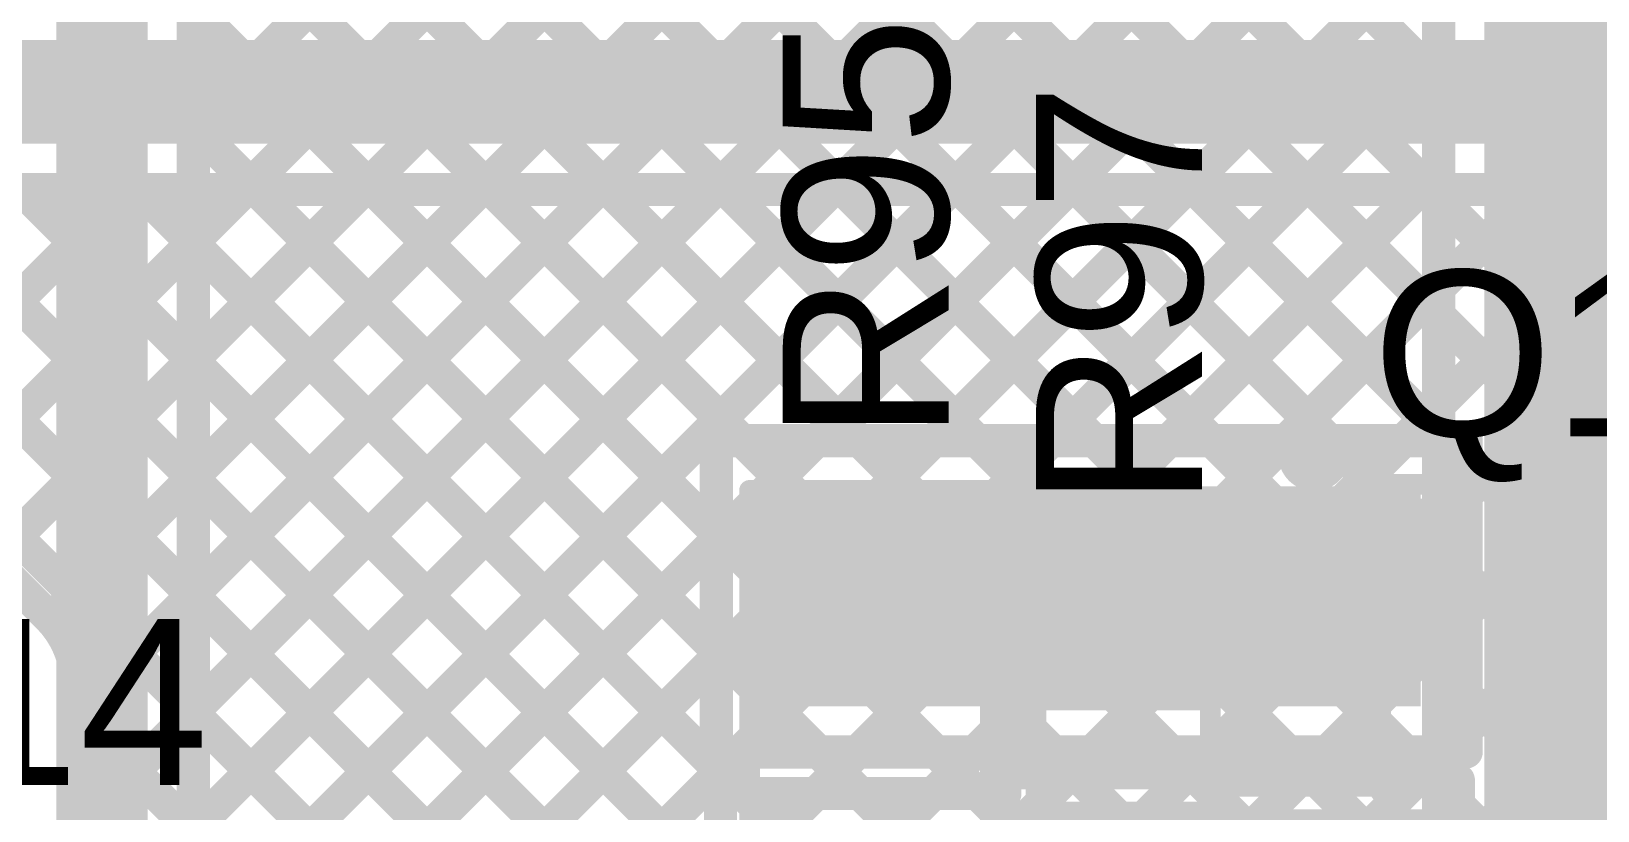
# Model space of a CAD drawing. Header units: millimetres. Extents: x 0 to 214, y 0 to 214.
# Drawn here: x 4.93 to 5.3073, y 1.3358 to 1.5236 of the extents above; entities that cross this region are included whole.
import ezdxf

# ---------------------------------------------------------------- set-up
doc = ezdxf.new("R2010")
doc.units = ezdxf.units.MM
doc.header["$MEASUREMENT"] = 0
for name, color, linetype in [('BottomLayer', 5, 'Continuous'), ('TopLayer', 1, 'Continuous'), ('TopOverlay', 2, 'Continuous'), ('TopPaste', 8, 'Continuous'), ('TopSolder', 216, 'Continuous')]:
    doc.layers.add(name, color=color, linetype=linetype)
doc.styles.add('Arial', font='', dxfattribs={"height": 0.2})
doc.styles.get('Arial').set_extended_font_data('Arial')

# ---------------------------------------------------------------- blocks, each defined once
blk = doc.blocks.new('RES_0603_43')
at = {"layer": 'TopLayer'}
for points in [[(-0.015, 0.0175), (-0.015, -0.0175), (-0.045, -0.0175), (-0.045, 0.0175)], [(0.045, 0.0175), (0.045, -0.0175), (0.015, -0.0175), (0.015, 0.0175)]]:
    blk.add_hatch(color=1, dxfattribs=at).paths.add_polyline_path(points)
at = {"layer": 'TopPaste'}
for points in [[(-0.015, 0.0175), (-0.015, -0.0175), (-0.045, -0.0175), (-0.045, 0.0175)], [(0.045, 0.0175), (0.045, -0.0175), (0.015, -0.0175), (0.015, 0.0175)]]:
    blk.add_hatch(color=8, dxfattribs=at).paths.add_polyline_path(points)
at = {"layer": 'TopSolder'}
for points in [[(-0.011, 0.0215), (-0.011, -0.0215), (-0.049, -0.0215), (-0.049, 0.0215)], [(0.049, 0.0215), (0.049, -0.0215), (0.011, -0.0215), (0.011, 0.0215)]]:
    blk.add_hatch(color=216, dxfattribs=at).paths.add_polyline_path(points)
at = {"layer": 'TopOverlay', "const_width": 0.005}
for points in [[(-0.049, -0.021), (-0.049, 0.021)], [(0.049, 0.021), (-0.049, 0.021)], [(0.049, -0.021), (0.049, 0.021)], [(0.049, -0.021), (-0.049, -0.021)]]:
    blk.add_lwpolyline(points, dxfattribs=at)
at = {"layer": 'TopOverlay', "const_width": 0.0025}
for points in [[(-0.05025, 0.021, 1), (-0.04775, 0.021, 1)], [(-0.05025, 0.021, 1), (-0.04775, 0.021, 1)], [(0.04775, 0.021, 1), (0.05025, 0.021, 1)], [(0.04775, 0.021, 1), (0.05025, 0.021, 1)], [(-0.05025, -0.021, 1), (-0.04775, -0.021, 1)], [(-0.05025, -0.021, 1), (-0.04775, -0.021, 1)], [(0.04775, -0.021, 1), (0.05025, -0.021, 1)], [(0.04775, -0.021, 1), (0.05025, -0.021, 1)]]:
    blk.add_lwpolyline(points, format="xyb", close=True, dxfattribs=at)
blk = doc.blocks.new('RES_0805_45')
at = {"layer": 'TopLayer'}
for points in [[(-0.06, 0.025), (-0.02, 0.025), (-0.02, -0.025), (-0.06, -0.025)], [(0.02, 0.025), (0.06, 0.025), (0.06, -0.025), (0.02, -0.025)]]:
    blk.add_hatch(color=1, dxfattribs=at).paths.add_polyline_path(points)
at = {"layer": 'TopPaste'}
for points in [[(-0.06, 0.025), (-0.02, 0.025), (-0.02, -0.025), (-0.06, -0.025)], [(0.02, 0.025), (0.06, 0.025), (0.06, -0.025), (0.02, -0.025)]]:
    blk.add_hatch(color=8, dxfattribs=at).paths.add_polyline_path(points)
at = {"layer": 'TopSolder'}
for points in [[(-0.064, 0.029), (-0.016, 0.029), (-0.016, -0.029), (-0.064, -0.029)], [(0.016, 0.029), (0.064, 0.029), (0.064, -0.029), (0.016, -0.029)]]:
    blk.add_hatch(color=216, dxfattribs=at).paths.add_polyline_path(points)
at = {"layer": 'TopOverlay', "const_width": 0.005}
for points in [[(0.064, 0.029), (-0.064, 0.029)], [(-0.064, -0.029), (-0.064, 0.029)], [(0.064, -0.029), (0.064, 0.029)], [(0.064, -0.029), (-0.064, -0.029)]]:
    blk.add_lwpolyline(points, dxfattribs=at)
at = {"layer": 'TopOverlay', "const_width": 0.0025}
for points in [[(-0.06525, 0.029, 1), (-0.06275, 0.029, 1)], [(-0.06525, 0.029, 1), (-0.06275, 0.029, 1)], [(0.06275, 0.029, 1), (0.06525, 0.029, 1)], [(0.06275, 0.029, 1), (0.06525, 0.029, 1)], [(-0.06525, -0.029, 1), (-0.06275, -0.029, 1)], [(-0.06525, -0.029, 1), (-0.06275, -0.029, 1)], [(0.06275, -0.029, 1), (0.06525, -0.029, 1)], [(0.06275, -0.029, 1), (0.06525, -0.029, 1)]]:
    blk.add_lwpolyline(points, format="xyb", close=True, dxfattribs=at)
blk = doc.blocks.new('SOT_23_241')
at = {"layer": 'TopLayer'}
for points in [[(-0.01614, 0.05748), (0.01614, 0.05748), (0.01614, 0.02126), (-0.01614, 0.02126)], [(-0.05354, -0.02126), (-0.02126, -0.02126), (-0.02126, -0.05748), (-0.05354, -0.05748)], [(0.02126, -0.02126), (0.05354, -0.02126), (0.05354, -0.05748), (0.02126, -0.05748)]]:
    blk.add_hatch(color=1, dxfattribs=at).paths.add_polyline_path(points)
at = {"layer": 'TopPaste'}
for points in [[(-0.01614, 0.05748), (0.01614, 0.05748), (0.01614, 0.02126), (-0.01614, 0.02126)], [(-0.05354, -0.02126), (-0.02126, -0.02126), (-0.02126, -0.05748), (-0.05354, -0.05748)], [(0.02126, -0.02126), (0.05354, -0.02126), (0.05354, -0.05748), (0.02126, -0.05748)]]:
    blk.add_hatch(color=8, dxfattribs=at).paths.add_polyline_path(points)
at = {"layer": 'TopSolder'}
for points in [[(-0.02014, 0.06148), (0.02014, 0.06148), (0.02014, 0.01726), (-0.02014, 0.01726)], [(-0.05754, -0.01726), (-0.01726, -0.01726), (-0.01726, -0.06148), (-0.05754, -0.06148)], [(0.01726, -0.01726), (0.05754, -0.01726), (0.05754, -0.06148), (0.01726, -0.06148)]]:
    blk.add_hatch(color=216, dxfattribs=at).paths.add_polyline_path(points)
at = {"layer": 'TopOverlay', "const_width": 0.005}
for points in [[(-0.061, -0.027), (-0.061, 0.029)], [(-0.024, 0.029), (-0.061, 0.029)], [(0.061, 0.029), (0.024, 0.029)], [(0.061, -0.027), (0.061, 0.029)], [(0.013, -0.029), (-0.013, -0.029)]]:
    blk.add_lwpolyline(points, dxfattribs=at)
at = {"layer": 'TopOverlay'}
for points, const_width in [([(-0.06225, 0.029, 1), (-0.05975, 0.029, 1)], 0.0025), ([(-0.06225, 0.029, 1), (-0.05975, 0.029, 1)], 0.0025), ([(-0.02525, 0.029, 1), (-0.02275, 0.029, 1)], 0.0025), ([(0.02275, 0.029, 1), (0.02525, 0.029, 1)], 0.0025), ([(0.05975, 0.029, 1), (0.06225, 0.029, 1)], 0.0025), ([(0.05975, 0.029, 1), (0.06225, 0.029, 1)], 0.0025), ([(-0.06225, -0.027, 1), (-0.05975, -0.027, 1)], 0.0025), ([(0.05975, -0.027, 1), (0.06225, -0.027, 1)], 0.0025), ([(-0.01425, -0.029, 1), (-0.01175, -0.029, 1)], 0.0025), ([(0.01175, -0.029, 1), (0.01425, -0.029, 1)], 0.0025), ([(-0.06439, -0.045, 1), (-0.07161, -0.045, 1)], 0.01), ([(-0.07411, -0.045, 1), (-0.06911, -0.045, 1)], 0.005), ([(-0.06689, -0.045, 1), (-0.06189, -0.045, 1)], 0.005)]:
    blk.add_lwpolyline(points, format="xyb", close=True, dxfattribs=dict(at, const_width=const_width))

msp = doc.modelspace()

# ---------------------------------------------------------------- hatches: boundary and pattern name
at = {"layer": 'TopLayer'}
msp.add_hatch(color=1, dxfattribs=at).paths.add_polyline_path([(5.26463, 1.361), (5.26463, 1.414), (5.106, 1.414), (5.106, 1.361)])

# ---------------------------------------------------------------- linework, layer by layer
at = {"layer": 'BottomLayer'}
for points, const_width in [([(4.947, 2.451), (4.947, 0.878)], 0.022), ([(4.969, 2.44497), (4.969, 0.878)], 0.008), ([(4.969, 1.4446), (5.3915, 1.86711)], 0.008), ([(4.969, 1.41632), (5.3915, 1.83882)], 0.008), ([(4.969, 1.81175), (5.269, 1.51175)], 0.008), ([(4.969, 1.38804), (5.3915, 1.81054)], 0.008), ([(4.969, 1.78347), (5.269, 1.48347)], 0.008), ([(4.969, 1.35975), (5.3915, 1.78225)], 0.008), ([(4.969, 1.47289), (5.25373, 1.75762)], 0.008), ([(4.969, 1.50117), (5.22533, 1.7575)], 0.008), ([(4.969, 1.75519), (5.269, 1.45519)], 0.008), ([(4.969, 1.7269), (5.269, 1.4269)], 0.008), ([(4.969, 1.69862), (5.269, 1.39862)], 0.008), ([(4.969, 1.67034), (5.269, 1.37034)], 0.008), ([(4.969, 1.64205), (5.269, 1.34205)], 0.008), ([(4.969, 1.33147), (5.27092, 1.63339)], 0.008), ([(5.305, 1.206), (5.305, 1.608)], 0.05), ([(4.969, 1.61377), (5.269, 1.31377)], 0.008), ([(4.969, 1.30318), (5.26372, 1.5979)], 0.008), ([(4.969, 1.58548), (5.269, 1.28548)], 0.008), ([(5.269, 1.22858), (5.269, 1.58542)], 0.008), ([(4.969, 1.2749), (5.269, 1.5749)], 0.008), ([(4.969, 1.5572), (5.269, 1.2572)], 0.008), ([(4.969, 1.24661), (5.269, 1.54661)], 0.008), ([(4.969, 1.52891), (5.269, 1.22891)], 0.008), ([(4.969, 1.21833), (5.269, 1.51833)], 0.008), ([(4.969, 1.50063), (5.26252, 1.20711)], 0.008), ([(4.969, 1.19005), (5.269, 1.49005)], 0.008), ([(4.969, 1.47234), (5.281, 1.16034)], 0.008), ([(4.969, 1.16176), (5.269, 1.46176)], 0.008), ([(4.969, 1.44406), (5.281, 1.13206)], 0.008), ([(4.969, 1.13348), (5.269, 1.43348)], 0.008), ([(4.969, 1.41578), (5.281, 1.10378)], 0.008), ([(4.969, 1.10519), (5.269, 1.40519)], 0.008), ([(4.969, 1.38749), (5.23635, 1.12014)], 0.008), ([(4.969, 1.07691), (5.269, 1.37691)], 0.008), ([(4.969, 1.35921), (5.20807, 1.12014)], 0.008), ([(4.969, 1.04862), (5.269, 1.34862)], 0.008)]:
    msp.add_lwpolyline(points, dxfattribs=dict(at, const_width=const_width))
at = {"layer": 'BottomLayer', "const_width": 0.004}
for points in [[(5.267, 1.51833, 1), (5.271, 1.51833, 1)], [(5.267, 1.51175, 1), (5.271, 1.51175, 1)], [(4.967, 1.50117, 1), (4.971, 1.50117, 1)], [(4.967, 1.50063, 1), (4.971, 1.50063, 1)], [(5.267, 1.49005, 1), (5.271, 1.49005, 1)], [(5.267, 1.48347, 1), (5.271, 1.48347, 1)], [(4.967, 1.47289, 1), (4.971, 1.47289, 1)], [(4.967, 1.47234, 1), (4.971, 1.47234, 1)], [(5.267, 1.46176, 1), (5.271, 1.46176, 1)], [(5.267, 1.45519, 1), (5.271, 1.45519, 1)], [(4.967, 1.4446, 1), (4.971, 1.4446, 1)], [(4.967, 1.44406, 1), (4.971, 1.44406, 1)], [(5.267, 1.43348, 1), (5.271, 1.43348, 1)], [(5.267, 1.4269, 1), (5.271, 1.4269, 1)], [(4.967, 1.41632, 1), (4.971, 1.41632, 1)], [(4.967, 1.41578, 1), (4.971, 1.41578, 1)], [(5.267, 1.40519, 1), (5.271, 1.40519, 1)], [(5.267, 1.39862, 1), (5.271, 1.39862, 1)], [(4.967, 1.38804, 1), (4.971, 1.38804, 1)], [(4.967, 1.38749, 1), (4.971, 1.38749, 1)], [(5.267, 1.37691, 1), (5.271, 1.37691, 1)], [(5.267, 1.37034, 1), (5.271, 1.37034, 1)], [(4.967, 1.35975, 1), (4.971, 1.35975, 1)], [(4.967, 1.35921, 1), (4.971, 1.35921, 1)], [(5.267, 1.34862, 1), (5.271, 1.34862, 1)], [(5.267, 1.34205, 1), (5.271, 1.34205, 1)]]:
    msp.add_lwpolyline(points, format="xyb", close=True, dxfattribs=at)
at = {"layer": 'TopLayer'}
for points, const_width in [([(4.803, 1.509), (5.479, 1.509)], 0.025), ([(4.8225, 1.4855), (5.4505, 1.4855)], 0.008), ([(4.84271, 1.4855), (5.03932, 1.28889)], 0.008), ([(4.87099, 1.4855), (5.05346, 1.30303)], 0.008), ([(4.88995, 1.42212), (4.95333, 1.4855)], 0.008), ([(4.89928, 1.4855), (5.0676, 1.31717)], 0.008), ([(4.9064, 1.41029), (4.98161, 1.4855)], 0.008), ([(4.92054, 1.39614), (5.0099, 1.4855)], 0.008), ([(4.92756, 1.4855), (5.08512, 1.32794)], 0.008), ([(4.93467, 1.38199), (5.03818, 1.4855)], 0.008), ([(4.94095, 1.27513), (5.15132, 1.4855)], 0.008), ([(4.94095, 1.30341), (5.12303, 1.4855)], 0.008), ([(4.94095, 1.35998), (5.06646, 1.4855)], 0.008), ([(4.94095, 1.3317), (5.09475, 1.4855)], 0.008), ([(4.95584, 1.4855), (5.10134, 1.34)], 0.008), ([(4.98413, 1.4855), (5.095, 1.37463)], 0.008), ([(5.01241, 1.4855), (5.095, 1.40291)], 0.008), ([(5.0407, 1.4855), (5.1012, 1.425)], 0.008), ([(5.06898, 1.4855), (5.12948, 1.425)], 0.008), ([(5.09727, 1.4855), (5.15777, 1.425)], 0.008), ([(5.1191, 1.425), (5.1796, 1.4855)], 0.008), ([(5.12555, 1.4855), (5.18605, 1.425)], 0.008), ([(5.14739, 1.425), (5.20789, 1.4855)], 0.008), ([(5.15383, 1.4855), (5.21434, 1.425)], 0.008), ([(5.17567, 1.425), (5.23617, 1.4855)], 0.008), ([(5.18212, 1.4855), (5.24262, 1.425)], 0.008), ([(5.20395, 1.425), (5.26445, 1.4855)], 0.008), ([(5.2104, 1.4855), (5.2709, 1.425)], 0.008), ([(5.23224, 1.425), (5.29274, 1.4855)], 0.008), ([(5.23869, 1.4855), (5.3196, 1.40459)], 0.008), ([(5.26052, 1.425), (5.32102, 1.4855)], 0.008), ([(5.26697, 1.4855), (5.34147, 1.411)], 0.008), ([(5.27563, 1.41182), (5.34931, 1.4855)], 0.008), ([(5.27563, 1.38354), (5.37759, 1.4855)], 0.008), ([(5.29525, 1.4855), (5.35257, 1.42818)], 0.008), ([(5.095, 1.425), (5.27563, 1.425)], 0.008), ([(5.095, 1.35), (5.095, 1.425)], 0.008), ([(5.2709, 1.425), (5.27563, 1.42027)], 0.008), ([(5.27563, 1.35), (5.27563, 1.425)], 0.008), ([(5.27563, 1.42027), (5.30571, 1.3902)], 0.008), ([(4.90071, 1.41597), (4.93405, 1.38263)], 0.008), ([(5.30819, 1.39317), (5.31983, 1.40481)], 0.008), ([(4.94095, 1.24685), (5.095, 1.4009)], 0.008), ([(5.27563, 1.39199), (5.29426, 1.37336)], 0.008), ([(5.29426, 1.38059), (5.30213, 1.38059)], 0.008), ([(5.29426, 1.32631), (5.29426, 1.38059)], 0.008), ([(5.27563, 1.35526), (5.29426, 1.37388)], 0.008), ([(4.94095, 1.21856), (5.095, 1.37262)], 0.008), ([(4.94095, 1.191), (4.94095, 1.366)], 0.008), ([(5.27563, 1.3637), (5.29426, 1.34508)], 0.008), ([(4.94095, 1.35898), (5.02517, 1.27475)], 0.008), ([(5.27038, 1.35), (5.27563, 1.35526)], 0.008), ([(5.07382, 1.32315), (5.10067, 1.35)], 0.008), ([(5.095, 1.35), (5.27563, 1.35)], 0.008), ([(5.11895, 1.34), (5.12895, 1.35)], 0.008), ([(5.11963, 1.35), (5.12963, 1.34)], 0.008), ([(5.14724, 1.34), (5.15724, 1.35)], 0.008), ([(5.14791, 1.35), (5.15791, 1.34)], 0.008), ([(5.1762, 1.35), (5.1812, 1.345)], 0.008), ([(5.18052, 1.345), (5.18552, 1.35)], 0.008), ([(5.20448, 1.35), (5.20948, 1.345)], 0.008), ([(5.20881, 1.345), (5.21381, 1.35)], 0.008), ([(5.23277, 1.35), (5.23958, 1.34319)], 0.008), ([(5.23528, 1.34319), (5.24209, 1.35)], 0.008), ([(5.26105, 1.35), (5.26786, 1.34319)], 0.008), ([(5.26356, 1.34319), (5.27038, 1.35)], 0.008), ([(5.1645, 1.345), (5.2215, 1.345)], 0.008), ([(5.1645, 1.34), (5.1645, 1.345)], 0.008), ([(5.2215, 1.34319), (5.27374, 1.34319)], 0.008), ([(5.26786, 1.34319), (5.27374, 1.33731)], 0.008), ([(5.27374, 1.32508), (5.29426, 1.3456)], 0.008), ([(5.27374, 1.2889), (5.27374, 1.34319)], 0.008), ([(5.096, 1.34), (5.1645, 1.34)], 0.008), ([(5.096, 1.32815), (5.096, 1.34)], 0.008), ([(5.27374, 1.33731), (5.31426, 1.29679)], 0.008)]:
    msp.add_lwpolyline(points, dxfattribs=dict(at, const_width=const_width))
at = {"layer": 'TopLayer', "const_width": 0.004}
for points in [[(4.92556, 1.4855, 1), (4.92956, 1.4855, 1)], [(4.95133, 1.4855, 1), (4.95533, 1.4855, 1)], [(4.95384, 1.4855, 1), (4.95784, 1.4855, 1)], [(4.97961, 1.4855, 1), (4.98361, 1.4855, 1)], [(4.98213, 1.4855, 1), (4.98613, 1.4855, 1)], [(5.0079, 1.4855, 1), (5.01189, 1.4855, 1)], [(5.01041, 1.4855, 1), (5.01441, 1.4855, 1)], [(5.03618, 1.4855, 1), (5.04018, 1.4855, 1)], [(5.0387, 1.4855, 1), (5.0427, 1.4855, 1)], [(5.06446, 1.4855, 1), (5.06846, 1.4855, 1)], [(5.06698, 1.4855, 1), (5.07098, 1.4855, 1)], [(5.09275, 1.4855, 1), (5.09675, 1.4855, 1)], [(5.09527, 1.4855, 1), (5.09927, 1.4855, 1)], [(5.12103, 1.4855, 1), (5.12503, 1.4855, 1)], [(5.12355, 1.4855, 1), (5.12755, 1.4855, 1)], [(5.14932, 1.4855, 1), (5.15332, 1.4855, 1)], [(5.15184, 1.4855, 1), (5.15583, 1.4855, 1)], [(5.1776, 1.4855, 1), (5.1816, 1.4855, 1)], [(5.18012, 1.4855, 1), (5.18412, 1.4855, 1)], [(5.20589, 1.4855, 1), (5.20989, 1.4855, 1)], [(5.2084, 1.4855, 1), (5.2124, 1.4855, 1)], [(5.23417, 1.4855, 1), (5.23817, 1.4855, 1)], [(5.23669, 1.4855, 1), (5.24069, 1.4855, 1)], [(5.26245, 1.4855, 1), (5.26645, 1.4855, 1)], [(5.26497, 1.4855, 1), (5.26897, 1.4855, 1)], [(5.29074, 1.4855, 1), (5.29474, 1.4855, 1)], [(5.29325, 1.4855, 1), (5.29725, 1.4855, 1)], [(5.093, 1.425, 1), (5.097, 1.425, 1)], [(5.093, 1.425, 1), (5.097, 1.425, 1)], [(5.0992, 1.425, 1), (5.1032, 1.425, 1)], [(5.1171, 1.425, 1), (5.1211, 1.425, 1)], [(5.12748, 1.425, 1), (5.13148, 1.425, 1)], [(5.14539, 1.425, 1), (5.14939, 1.425, 1)], [(5.15577, 1.425, 1), (5.15977, 1.425, 1)], [(5.17367, 1.425, 1), (5.17767, 1.425, 1)], [(5.18405, 1.425, 1), (5.18805, 1.425, 1)], [(5.20195, 1.425, 1), (5.20595, 1.425, 1)], [(5.21234, 1.425, 1), (5.21633, 1.425, 1)], [(5.23024, 1.425, 1), (5.23424, 1.425, 1)], [(5.24062, 1.425, 1), (5.24462, 1.425, 1)], [(5.25852, 1.425, 1), (5.26252, 1.425, 1)], [(5.2689, 1.425, 1), (5.2729, 1.425, 1)], [(5.2689, 1.425, 1), (5.2729, 1.425, 1)], [(5.27363, 1.425, 1), (5.27763, 1.425, 1)], [(5.27363, 1.425, 1), (5.27763, 1.425, 1)], [(5.27363, 1.42027, 1), (5.27763, 1.42027, 1)], [(5.27363, 1.42027, 1), (5.27763, 1.42027, 1)], [(5.27363, 1.41182, 1), (5.27763, 1.41182, 1)], [(5.093, 1.40291, 1), (5.097, 1.40291, 1)], [(5.093, 1.4009, 1), (5.097, 1.4009, 1)], [(5.30615, 1.39313, 1), (5.31015, 1.39313, 1)], [(5.30619, 1.39317, 1), (5.31019, 1.39317, 1)], [(5.30619, 1.39317, 1), (5.31019, 1.39317, 1)], [(5.27363, 1.39199, 1), (5.27763, 1.39199, 1)], [(5.30371, 1.3902, 1), (5.30771, 1.3902, 1)], [(4.93205, 1.38263, 1), (4.93605, 1.38263, 1)], [(4.93205, 1.38263, 1), (4.93605, 1.38263, 1)], [(4.93206, 1.38262, 1), (4.93606, 1.38262, 1)], [(4.93267, 1.38199, 1), (4.93667, 1.38199, 1)], [(5.27363, 1.38354, 1), (5.27763, 1.38354, 1)], [(5.29226, 1.38059, 1), (5.29626, 1.38059, 1)], [(5.29226, 1.38059, 1), (5.29626, 1.38059, 1)], [(5.30013, 1.38059, 1), (5.30413, 1.38059, 1)], [(5.30013, 1.38059, 1), (5.30413, 1.38059, 1)], [(5.30013, 1.38059, 1), (5.30413, 1.38059, 1)], [(5.093, 1.37463, 1), (5.097, 1.37463, 1)], [(5.29226, 1.37388, 1), (5.29626, 1.37388, 1)], [(5.29226, 1.37336, 1), (5.29626, 1.37336, 1)], [(5.093, 1.37262, 1), (5.097, 1.37262, 1)], [(4.93895, 1.366, 1), (4.94295, 1.366, 1)], [(4.93895, 1.366, 1), (4.94295, 1.366, 1)], [(4.93895, 1.366, 1), (4.94295, 1.366, 1)], [(5.27363, 1.3637, 1), (5.27763, 1.3637, 1)], [(4.93895, 1.35998, 1), (4.94295, 1.35998, 1)], [(4.93895, 1.35898, 1), (4.94295, 1.35898, 1)], [(5.27363, 1.35526, 1), (5.27763, 1.35526, 1)], [(5.27363, 1.35526, 1), (5.27763, 1.35526, 1)], [(5.093, 1.35, 1), (5.097, 1.35, 1)], [(5.093, 1.35, 1), (5.097, 1.35, 1)], [(5.09867, 1.35, 1), (5.10267, 1.35, 1)], [(5.11763, 1.35, 1), (5.12163, 1.35, 1)], [(5.12695, 1.35, 1), (5.13095, 1.35, 1)], [(5.14591, 1.35, 1), (5.14991, 1.35, 1)], [(5.15524, 1.35, 1), (5.15924, 1.35, 1)], [(5.1742, 1.35, 1), (5.1782, 1.35, 1)], [(5.18352, 1.35, 1), (5.18752, 1.35, 1)], [(5.20248, 1.35, 1), (5.20648, 1.35, 1)], [(5.21181, 1.35, 1), (5.21581, 1.35, 1)], [(5.23077, 1.35, 1), (5.23477, 1.35, 1)], [(5.24009, 1.35, 1), (5.24409, 1.35, 1)], [(5.25905, 1.35, 1), (5.26305, 1.35, 1)], [(5.26838, 1.35, 1), (5.27238, 1.35, 1)], [(5.26838, 1.35, 1), (5.27238, 1.35, 1)], [(5.27363, 1.35, 1), (5.27763, 1.35, 1)], [(5.27363, 1.35, 1), (5.27763, 1.35, 1)], [(5.1625, 1.345, 1), (5.1665, 1.345, 1)], [(5.1625, 1.345, 1), (5.1665, 1.345, 1)], [(5.17852, 1.345, 1), (5.18252, 1.345, 1)], [(5.1792, 1.345, 1), (5.1832, 1.345, 1)], [(5.20681, 1.345, 1), (5.21081, 1.345, 1)], [(5.20748, 1.345, 1), (5.21148, 1.345, 1)], [(5.2195, 1.345, 1), (5.2235, 1.345, 1)], [(5.2195, 1.34319, 1), (5.2235, 1.34319, 1)], [(5.23328, 1.34319, 1), (5.23728, 1.34319, 1)], [(5.23758, 1.34319, 1), (5.24158, 1.34319, 1)], [(5.26156, 1.34319, 1), (5.26556, 1.34319, 1)], [(5.26586, 1.34319, 1), (5.26986, 1.34319, 1)], [(5.26586, 1.34319, 1), (5.26986, 1.34319, 1)], [(5.27174, 1.34319, 1), (5.27574, 1.34319, 1)], [(5.27174, 1.34319, 1), (5.27574, 1.34319, 1)], [(5.29226, 1.3456, 1), (5.29626, 1.3456, 1)], [(5.29226, 1.34508, 1), (5.29626, 1.34508, 1)], [(5.094, 1.34, 1), (5.098, 1.34, 1)], [(5.094, 1.34, 1), (5.098, 1.34, 1)], [(5.09934, 1.34, 1), (5.10334, 1.34, 1)], [(5.11695, 1.34, 1), (5.12095, 1.34, 1)], [(5.12763, 1.34, 1), (5.13163, 1.34, 1)], [(5.14524, 1.34, 1), (5.14924, 1.34, 1)], [(5.15591, 1.34, 1), (5.15991, 1.34, 1)], [(5.1625, 1.34, 1), (5.1665, 1.34, 1)], [(5.1625, 1.34, 1), (5.1665, 1.34, 1)], [(5.27174, 1.33731, 1), (5.27574, 1.33731, 1)], [(5.27174, 1.33731, 1), (5.27574, 1.33731, 1)]]:
    msp.add_lwpolyline(points, format="xyb", close=True, dxfattribs=at)
at = {"layer": 'TopLayer', "const_width": 0.008}
for points in [[(5.30213, 1.38059, -0.171094), (5.30819, 1.39317)], [(5.30213, 1.38059, -0.170479), (5.30815, 1.39313)], [(4.93405, 1.38263, -0.199188), (4.94095, 1.366)], [(4.93406, 1.38262, -0.198912), (4.94095, 1.366)]]:
    msp.add_lwpolyline(points, format="xyb", dxfattribs=at)

# ---------------------------------------------------------------- block references
at = {"rotation": 270}
for name, p in [('SOT_23_241', (5.284, 1.35345)), ('RES_0805_45', (5.132, 1.349)), ('RES_0603_43', (5.193, 1.349))]:
    msp.add_blockref(name, p, dxfattribs=at)

# ---------------------------------------------------------------- texts
at = {"layer": 'TopOverlay', "style": 'Arial'}
for s, p in [('R95', (5.15099, 1.42468)), ('R97', (5.21199, 1.40868))]:
    msp.add_text(s, height=0.04, rotation=90, dxfattribs=at).set_placement(p)
for s, p in [('Q17', (5.25302, 1.42601)), ('Q14', (4.86702, 1.34201))]:
    msp.add_text(s, height=0.04, dxfattribs=at).set_placement(p)

doc.saveas('drawing.dxf')
